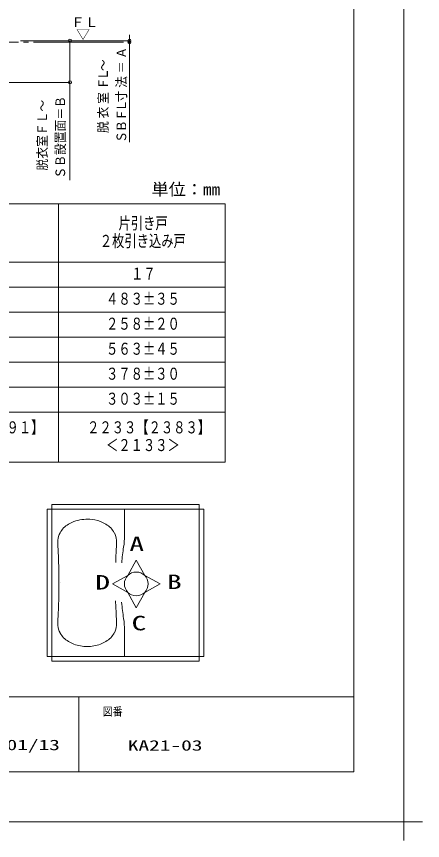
# Model space of a CAD drawing. Units: millimetres on the paper. Extents: x -305 to 305, y -152 to 152.
# Drawn here: x 41.5 to 122.7, y -152.2 to 12.6 of the extents above; entities that cross this region are included whole.
import ezdxf
from ezdxf.enums import TextEntityAlignment as Align

# ---------------------------------------------------------------- set-up
doc = ezdxf.new("R2010")
doc.units = ezdxf.units.MM
doc.linetypes.add('LONG_CHAIN', pattern=[21, 18, -1, 1, -1])
for name, color, linetype, lineweight in [('0-0_0', 7, 'Continuous', 9), ('0-1_VIEW0001', 7, 'Continuous', 9), ('0-3_1図面枠', 7, 'Continuous', 9), ('0-4_図面枠', 3, 'Continuous', 9), ('0-5_DEFPOINTS', 7, 'Continuous', 9)]:
    doc.layers.add(name, color=color, linetype=linetype, lineweight=lineweight)
doc.styles.add('ＭＳ ゴシック', font='')
doc.styles.get('ＭＳ ゴシック').set_extended_font_data('MS Gothic')

# ---------------------------------------------------------------- blocks, each defined once
blk = doc.blocks.new('_ORIGIN')
at = {"layer": '0-0_0'}
blk.add_line((0, 0), (-1, 0), dxfattribs=at)
blk.add_circle((0, 0), 0.5, dxfattribs=at)
blk = doc.blocks.new('X84')
at = {"layer": '0-0_0', "style": 'ＭＳ ゴシック', "width": 0.9}
for s, p in [('ＳＢ設置面＝Ｂ', (-48.344, 115.95)), ('脱衣室ＦＬ～', (-51.962, 117.563))]:
    blk.add_text(s, height=1.921, rotation=90, dxfattribs=at).set_placement(p, align=Align.BOTTOM_LEFT)
blk = doc.blocks.new('グループ-6')
at = {"layer": '0-3_1図面枠'}
for p, q in [((4200, -2895), (4200, -3045)), ((4275, -2970), (4125, -2970))]:
    blk.add_line(p, q, dxfattribs=at)

msp = doc.modelspace()

# ---------------------------------------------------------------- linework, layer by layer
at = {"layer": '0-0_0'}
for p, q in [((48.648, 7.725), (52.183, 7.725)), ((52.183, -0.008), (52.183, 7.125)), ((35.648, -0.608), (52.183, -0.608)), ((52.183, -0.608), (52.183, -20.151)), ((-50.122, -24.925), (83.211, -24.925)), ((49.878, -24.925), (49.878, -76.591)), ((83.211, -24.925), (83.211, -76.591)), ((-50.122, -36.591), (83.211, -36.591)), ((-50.122, -41.591), (83.211, -41.591)), ((-0.122, -46.591), (83.211, -46.591)), ((-0.122, -51.591), (83.211, -51.591)), ((-0.122, -56.591), (83.211, -56.591)), ((16.545, -61.591), (83.211, -61.591)), ((-50.122, -66.591), (83.211, -66.591)), ((-50.122, -76.591), (83.211, -76.591)), ((78.051, -85.025), (48.526, -85.025)), ((47.604, -85.948), (47.604, -115.472)), ((78.973, -85.948), (78.973, -115.472)), ((63.777, -99.246), (65.458, -96.172)), ((65.458, -96.172), (67.139, -99.246)), ((60.703, -100.927), (63.777, -99.246)), ((67.139, -99.246), (70.213, -100.927)), ((63.777, -102.608), (60.703, -100.927)), ((70.213, -100.927), (67.139, -102.608)), ((65.458, -105.682), (63.777, -102.608)), ((67.139, -102.608), (65.458, -105.682)), ((53.983, -123.498), (53.983, -138.498))]:
    msp.add_line(p, q, dxfattribs=at)
at = {"layer": '0-0_0', "color": 134}
for p, q in [((48.526, -85.025), (48.526, -116.395)), ((47.604, -85.948), (78.973, -85.948)), ((63.104, -91.258), (63.104, -86.04)), ((63.104, -115.38), (63.104, -110.163))]:
    msp.add_line(p, q, dxfattribs=at)
at = {"layer": '0-0_0', "color": 2}
msp.add_line((78.973, -115.472), (47.604, -115.472), dxfattribs=at)
at = {"layer": '0-0_0'}
msp.add_lwpolyline([(78.051, -85.025), (78.051, -116.395), (48.526, -116.395)], dxfattribs=at)
msp.add_circle((65.458, -100.927), 2.377, dxfattribs=at)
at = {"layer": '0-0_0', "color": 134}
for centre, radius, start, end in [((62.975, -86.077), 0.129, 360, 90.00001), ((54.929, -93.823), 5.72, 110.20954, 134.4118), ((55.631, -95.728), 7.75, 85.85161, 110.20955), ((55.631, -95.728), 7.75, 69.79045, 87.14699), ((56.332, -93.823), 5.72, 45.5882, 69.79046), ((53.896, -92.769), 4.244, 134.4118, 150.4939), ((57.365, -92.769), 4.244, 29.5061, 45.58821), ((68.216, -92.842), 18.453, 178.00116, 183.49228), ((53.093, -92.314), 3.321, 150.75647, 178.00116), ((58.168, -92.314), 3.321, 1.99883, 29.24353), ((43.046, -92.842), 18.453, 356.50772, 1.99883), ((48.342, -91.258), 14.762, 351.07002, 360), ((108.498, -100.71), 46.132, 171.07002, 175.00202), ((-60.714, -100.71), 110.717, 2.8772, 3.49229), ((-88.41, -100.71), 138.396, 359.86632, 2.28709), ((171.976, -100.71), 110.717, 176.50772, 177.87908), ((-88.41, -100.71), 138.396, 357.72156, 359.86632), ((-88.188, -100.71), 138.396, 359.99687, 360), ((171.976, -100.71), 110.717, 181.8777, 183.49228), ((108.498, -100.71), 46.132, 184.83625, 188.92998), ((-60.714, -100.71), 110.717, 356.50772, 357.15123), ((68.216, -108.578), 18.453, 176.50772, 181.99883), ((43.046, -108.578), 18.453, 358.00116, 3.49229), ((48.342, -110.163), 14.762, 360, 8.92998), ((53.093, -109.106), 3.321, 181.99884, 209.24353), ((58.168, -109.106), 3.321, 330.75647, 358.00117), ((53.896, -108.652), 4.244, 209.5061, 225.5882), ((54.929, -107.597), 5.72, 225.5882, 249.79046), ((56.332, -107.597), 5.72, 290.20954, 314.4118), ((57.365, -108.652), 4.244, 314.4118, 330.4939), ((55.631, -105.692), 7.75, 249.79046, 270), ((55.631, -105.692), 7.75, 269.99999, 290.20954), ((62.975, -115.343), 0.129, 269.99999, 0)]:
    msp.add_arc(centre, radius, start, end, dxfattribs=at)
at = {"layer": '0-1_VIEW0001'}
for p, q in [((64.094, 8.325), (64.094, 8.925)), ((42.301, 7.725), (64.094, 7.725)), ((64.094, 7.425), (64.094, 7.725)), ((64.094, 7.425), (64.094, -12.575)), ((64.094, 6.825), (64.094, 6.225))]:
    msp.add_line(p, q, dxfattribs=at)
at = {"layer": '0-1_VIEW0001', "linetype": 'LONG_CHAIN'}
msp.add_line((-39.122, 7.425), (64.094, 7.425), dxfattribs=at)
at = {"layer": '0-4_図面枠'}
msp.add_line((-291.017, -123.498), (108.983, -123.498), dxfattribs=at)
msp.add_lwpolyline([(-291.017, -138.498), (108.983, -138.498), (108.983, 138.502), (-291.017, 138.502)], close=True, dxfattribs=at)
at = {"layer": '0-5_DEFPOINTS'}
for q in [(118.983, 148.502), (-301.017, -148.498)]:
    msp.add_line((118.983, -148.498), q, dxfattribs=at)

# ---------------------------------------------------------------- block references
at = {"layer": '0-0_0', "xscale": 0.6, "yscale": 0.6}
for p, rotation in [((52.183, 7.725), 90), ((52.183, -0.608), 270)]:
    msp.add_blockref('_ORIGIN', p, dxfattribs=dict(at, rotation=rotation))
at = {"layer": '0-0_0'}
msp.add_blockref('X84', (100.136, -135.805), dxfattribs=at)
at = {"layer": '0-1_VIEW0001', "xscale": 0.6, "yscale": 0.6}
for p, rotation in [((64.094, 7.725), 270), ((64.094, 7.425), 90)]:
    msp.add_blockref('_ORIGIN', p, dxfattribs=dict(at, rotation=rotation))
at = {"layer": '0-3_1図面枠', "xscale": 0.05, "yscale": 0.05}
msp.add_blockref('グループ-6', (-91.017, 0.002), dxfattribs=at)
msp.add_blockref('グループ-6', (-91.017, 0.002), dxfattribs=at)

# ---------------------------------------------------------------- texts
at = {"layer": '0-0_0', "color": 4, "style": 'ＭＳ ゴシック'}
for s, width, p in [('単位：㎜', 1.05, (68.475, -23.935)), ('片引き戸', 0.75, (61.908, -30.699)), ('２枚引き込み戸', 0.75, (58.158, -34.242)), ('１７', 0.75, (64.408, -40.804)), ('４８３±３５', 0.75, (59.408, -45.804)), ('２５８±２０', 0.75, (59.408, -50.804)), ('５６３±４５', 0.75, (59.408, -55.804)), ('３７８±３０', 0.75, (59.408, -60.804)), ('３０３±１５', 0.75, (59.408, -65.804)), ('\u3000２２４１【２３９１】', 0.75, (19.825, -71.533)), ('\u3000２２３３【２３８３】', 0.75, (53.158, -71.533)), ('＜２１３３＞', 0.75, (59.408, -75.075))]:
    msp.add_text(s, height=2.405, dxfattribs=dict(at, width=width)).set_placement(p, align=Align.BOTTOM_LEFT)
at = {"layer": '0-0_0', "style": 'ＭＳ ゴシック', "width": 1.5}
for s, p in [('A', (64.08, -95.238)), ('D', (57.257, -102.911)), ('B', (71.598, -102.815)), ('C', (64.512, -111.073))]:
    msp.add_text(s, height=2.886, dxfattribs=at).set_placement(p, align=Align.BOTTOM_LEFT)
at = {"layer": '0-1_VIEW0001', "style": 'ＭＳ ゴシック', "width": 1.05}
for s, p in [('ＦＬ', (52.397, 9.914)), ('▽', (53.43, 7.47))]:
    msp.add_text(s, height=1.921, dxfattribs=at).set_placement(p, align=Align.BOTTOM_LEFT)
at = {"layer": '0-1_VIEW0001', "style": 'ＭＳ ゴシック', "width": 0.9}
for s, p in [('Ａ', (64.009, 4.111)), ('～', (60.342, 1.658)), ('Ｌ', (60.342, -0.17)), ('＝', (64.009, 1.203)), ('法', (64.009, -1.705)), ('Ｆ', (60.342, -2.01)), ('室', (60.342, -4.918)), ('寸', (64.009, -4.613)), ('Ｌ', (64.009, -6.441)), ('衣', (60.342, -7.826)), ('Ｆ', (64.009, -8.281)), ('脱', (60.342, -10.734)), ('Ｂ', (64.009, -10.541)), ('Ｓ', (64.009, -12.699))]:
    msp.add_text(s, height=1.921, rotation=90, dxfattribs=at).set_placement(p, align=Align.BOTTOM_LEFT)
at = {"layer": '0-3_1図面枠', "style": 'ＭＳ ゴシック'}
for s, height, width, p in [('図番', 1.628, 0.9, (58.732, -127.759)), ('2021/01/13', 2.092, 1.5, (28.822, -134.801)), ('KA21-03', 2.092, 1.5, (63.761, -134.899))]:
    msp.add_text(s, height=height, dxfattribs=dict(at, width=width)).set_placement(p, align=Align.BOTTOM_LEFT)

doc.saveas('drawing.dxf')
